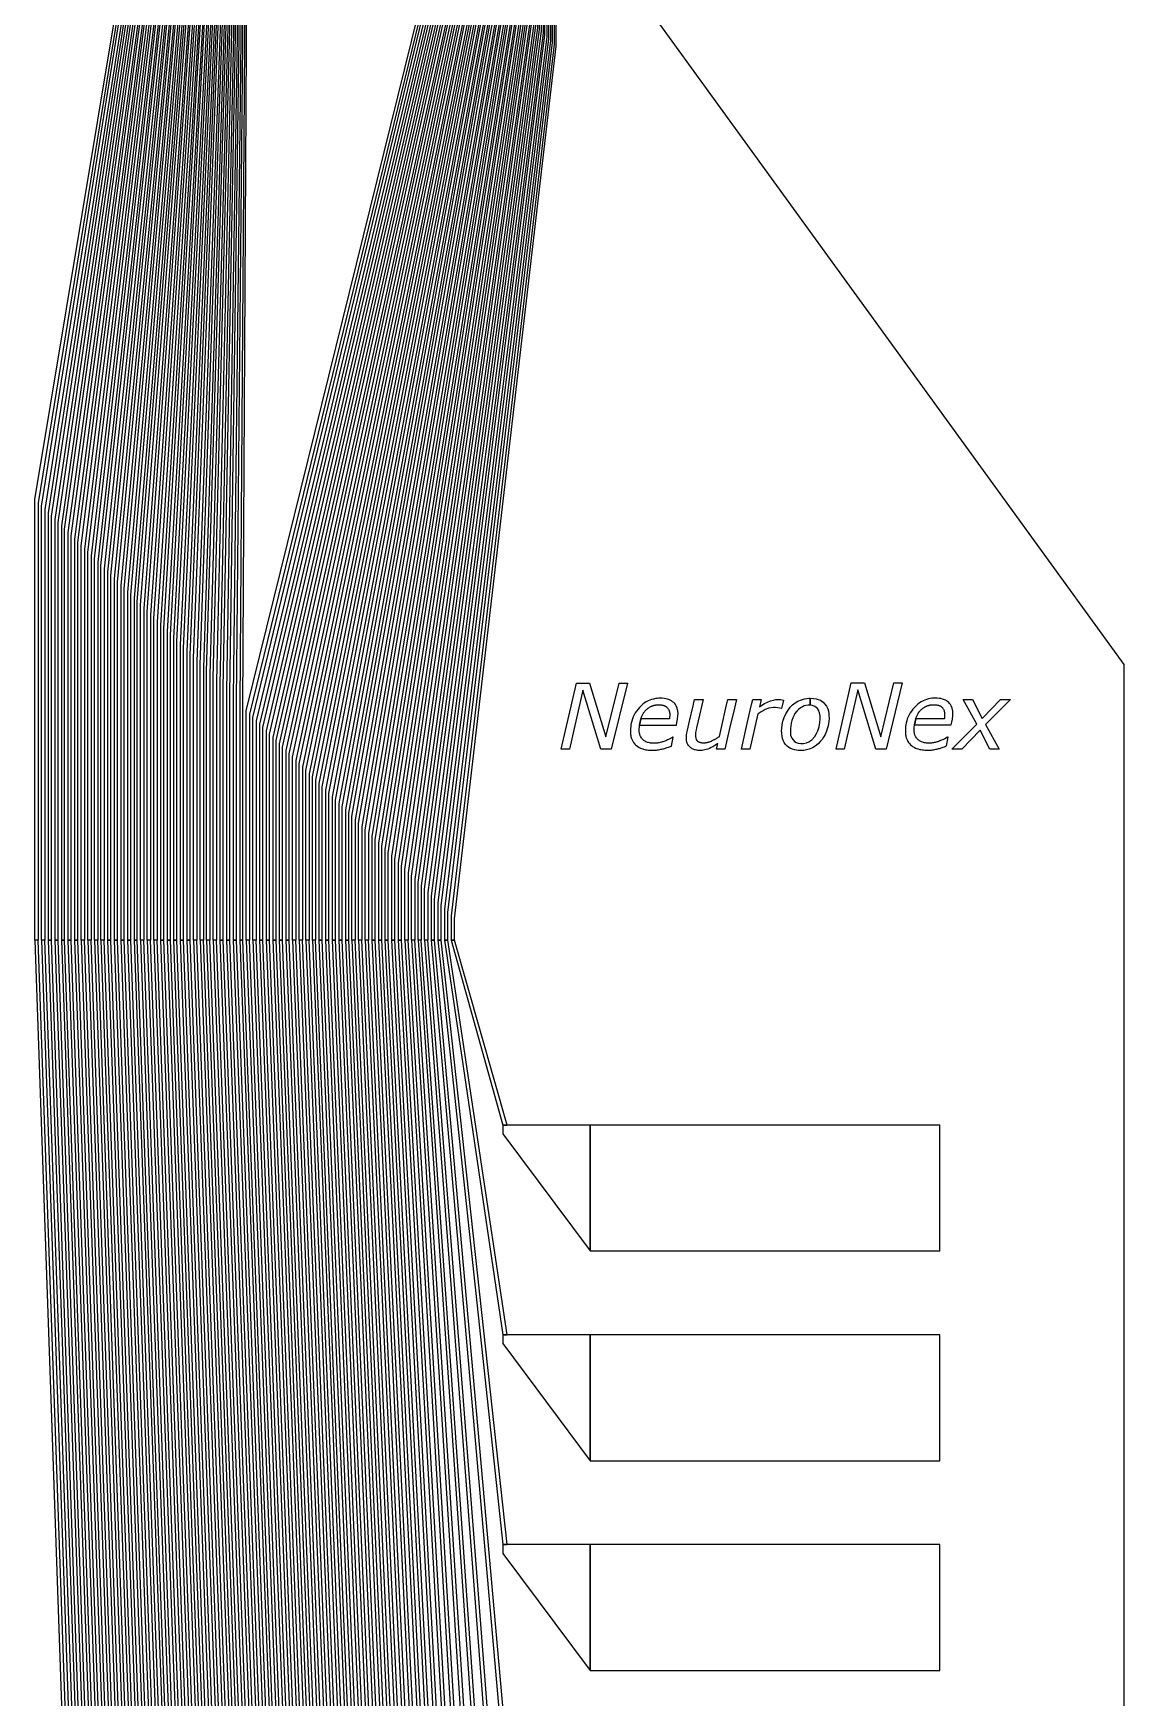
# Model space of a CAD drawing. Header units: inches. Extents: x 115980 to 170179, y 57000 to 74333.
# Drawn here: x 142208 to 142737, y 63305 to 64111 of the extents above; entities that cross this region are included whole.
import ezdxf

# ---------------------------------------------------------------- set-up
doc = ezdxf.new("R2010")
doc.units = ezdxf.units.IN
doc.header["$MEASUREMENT"] = 0
for name, color, linetype in [('metal', 221, 'Continuous'), ('nitride window', 40, 'Continuous'), ('profile', 140, 'Continuous')]:
    doc.layers.add(name, color=color, linetype=linetype)

msp = doc.modelspace()

# ---------------------------------------------------------------- linework, layer by layer
at = {"layer": 'metal'}
for points in [[(142210.69, 63671.68), (142209.09, 63671.68), (142209.09, 63885.08), (142254.89, 64161.42), (142255.79, 64161.42), (142255.79, 64160.52), (142210.69, 63883.48), (142210.69, 63671.68)], [(142213.89, 63671.68), (142212.29, 63671.68), (142212.29, 63787.31), (142212.29, 63881.88), (142256.69, 64159.62), (142256.69, 64161.42), (142257.59, 64161.42), (142257.59, 64158.72), (142213.89, 63880.28), (142213.89, 63671.68)], [(142259.39, 64161.42), (142258.49, 64161.42), (142258.49, 64157.82), (142215.49, 63878.68), (142215.49, 63671.68), (142217.09, 63671.68), (142217.09, 63877.08), (142259.39, 64156.92), (142259.39, 64161.42)], [(142261.19, 64161.42), (142260.29, 64161.42), (142260.29, 64156.02), (142218.69, 63875.48), (142218.69, 63671.68), (142220.29, 63671.68), (142220.29, 63873.88), (142261.19, 64155.12), (142261.19, 64161.42)], [(142262.99, 64161.42), (142262.09, 64161.42), (142262.09, 64154.22), (142221.89, 63872.28), (142221.89, 63671.68), (142223.49, 63671.68), (142223.49, 63870.68), (142262.99, 64153.32), (142262.99, 64161.42)], [(142264.79, 64161.42), (142263.89, 64161.42), (142263.89, 64152.42), (142225.09, 63869.08), (142225.09, 63671.68), (142226.69, 63671.68), (142226.69, 63867.48), (142264.79, 64151.52), (142264.79, 64161.42)], [(142266.59, 64161.42), (142265.69, 64161.42), (142265.69, 64150.62), (142228.29, 63865.88), (142228.29, 63671.68), (142229.89, 63671.68), (142229.89, 63864.28), (142266.59, 64149.72), (142266.59, 64161.42)], [(142233.09, 63671.68), (142231.49, 63671.68), (142231.49, 63862.68), (142267.49, 64148.82), (142267.49, 64161.42), (142268.39, 64161.42), (142268.39, 64147.92), (142233.09, 63861.08)], [(142236.29, 63671.68), (142234.69, 63671.68), (142234.69, 63859.48), (142269.29, 64147.02), (142269.29, 64161.42), (142270.19, 64161.42), (142270.19, 64146.12), (142236.29, 63857.88)], [(142239.49, 63671.68), (142237.89, 63671.68), (142237.89, 63856.28), (142271.09, 64145.22), (142271.09, 64161.42), (142271.99, 64161.42), (142271.99, 64144.32), (142239.49, 63854.68)], [(142242.69, 63671.68), (142241.09, 63671.68), (142241.09, 63787.49), (142241.09, 63853.08), (142272.89, 64143.42), (142272.89, 64161.42), (142273.79, 64161.42), (142273.79, 64142.52), (142242.69, 63851.48), (142242.69, 63671.68)], [(142275.59, 64161.42), (142274.69, 64161.42), (142274.69, 64141.62), (142244.29, 63849.88), (142244.29, 63671.68), (142245.89, 63671.68), (142245.89, 63848.28), (142275.59, 64140.72), (142275.59, 64161.42)], [(142277.39, 64161.42), (142276.49, 64161.42), (142276.49, 64139.82), (142247.49, 63846.68), (142247.49, 63671.68), (142249.09, 63671.68), (142249.09, 63845.08), (142277.39, 64138.92), (142277.39, 64161.42)], [(142279.19, 64161.42), (142278.29, 64161.42), (142278.29, 64138.02), (142250.69, 63843.48), (142250.69, 63671.68), (142252.29, 63671.68), (142252.29, 63841.88), (142279.19, 64137.12), (142279.19, 64161.42)], [(142280.99, 64161.42), (142280.09, 64161.42), (142280.09, 64136.22), (142253.89, 63840.28), (142253.89, 63671.68), (142255.49, 63671.68), (142255.49, 63838.68), (142280.99, 64135.32), (142280.99, 64161.42)], [(142282.79, 64161.42), (142281.89, 64161.42), (142281.89, 64134.42), (142257.09, 63837.08), (142257.09, 63671.68), (142258.69, 63671.68), (142258.69, 63835.48), (142282.79, 64133.52), (142282.79, 64161.42)], [(142261.89, 63671.68), (142260.29, 63671.68), (142260.29, 63833.88), (142283.69, 64132.62), (142283.69, 64161.42), (142284.59, 64161.42), (142284.59, 64131.72), (142261.89, 63832.28)], [(142265.09, 63671.68), (142263.49, 63671.68), (142263.49, 63830.68), (142285.49, 64130.82), (142285.49, 64161.42), (142286.39, 64161.42), (142286.39, 64129.92), (142265.09, 63829.08)], [(142268.29, 63671.68), (142266.69, 63671.68), (142266.69, 63785.31), (142266.69, 63827.48), (142287.29, 64129.02), (142287.29, 64161.42), (142288.19, 64161.42), (142288.19, 64128.12), (142268.29, 63825.88), (142268.29, 63671.68)], [(142289.99, 64161.42), (142289.09, 64161.42), (142289.09, 64127.22), (142269.89, 63824.28), (142269.89, 63671.68), (142271.49, 63671.68), (142271.49, 63822.68), (142289.99, 64126.32), (142289.99, 64161.42)], [(142291.79, 64161.42), (142290.89, 64161.42), (142290.89, 64125.42), (142273.09, 63821.08), (142273.09, 63671.68), (142274.69, 63671.68), (142274.69, 63819.48), (142291.79, 64124.52), (142291.79, 64161.42)], [(142293.59, 64161.42), (142292.69, 64161.42), (142292.69, 64123.62), (142276.29, 63817.88), (142276.29, 63671.68), (142277.89, 63671.68), (142277.89, 63816.28), (142293.59, 64122.72), (142293.59, 64161.42)], [(142295.39, 64161.42), (142294.49, 64161.42), (142294.49, 64121.82), (142279.49, 63814.68), (142279.49, 63671.68), (142281.09, 63671.68), (142281.09, 63813.08), (142295.39, 64120.92), (142295.39, 64161.42)], [(142297.19, 64161.42), (142296.29, 64161.42), (142296.29, 64120.02), (142282.69, 63811.48), (142282.69, 63671.68), (142284.29, 63671.68), (142284.29, 63809.88), (142297.19, 64119.12), (142297.19, 64161.42)], [(142287.49, 63671.68), (142285.89, 63671.68), (142285.89, 63808.28), (142298.09, 64118.22), (142298.09, 64161.42), (142298.99, 64161.42), (142298.99, 64117.32), (142287.49, 63806.68)], [(142290.69, 63671.68), (142289.09, 63671.68), (142289.09, 63805.08), (142299.89, 64116.42), (142299.89, 64161.42), (142300.79, 64161.42), (142300.79, 64115.52), (142290.69, 63803.48)], [(142293.89, 63671.68), (142292.29, 63671.68), (142292.29, 63801.88), (142301.69, 64114.62), (142301.69, 64161.42), (142302.59, 64161.42), (142302.59, 64113.72), (142293.89, 63800.28)], [(142297.09, 63671.68), (142295.49, 63671.68), (142295.49, 63784.56), (142295.49, 63798.68), (142303.49, 64112.82), (142303.49, 64161.42), (142304.39, 64161.42), (142304.39, 64111.92), (142297.09, 63797.08), (142297.09, 63671.68)], [(142306.19, 64161.42), (142305.29, 64161.42), (142305.29, 64111.02), (142298.69, 63795.48), (142298.69, 63671.68), (142300.29, 63671.68), (142300.29, 63793.88), (142306.19, 64110.12), (142306.19, 64161.42)], [(142307.99, 64161.42), (142307.09, 64161.42), (142307.09, 64109.22), (142301.89, 63792.28), (142301.89, 63671.68), (142303.49, 63671.68), (142303.49, 63790.68), (142307.99, 64108.32), (142307.99, 64161.42)], [(142309.79, 64161.42), (142308.89, 64161.42), (142308.89, 64107.42), (142305.09, 63789.08), (142305.09, 63671.68), (142306.69, 63671.68), (142306.69, 63787.48), (142309.79, 64106.52), (142309.79, 64161.42)], [(142311.59, 64161.42), (142310.69, 64161.42), (142310.69, 64105.62), (142308.29, 63785.88), (142308.29, 63671.68), (142309.89, 63671.68), (142309.89, 63784.28), (142311.59, 64104.72), (142311.59, 64161.42)], [(142313.09, 63671.68), (142311.49, 63671.68), (142311.49, 63782.68), (142404.89, 64161.42), (142405.79, 64161.42), (142405.79, 64160.52), (142313.09, 63781.08), (142313.09, 63671.68)], [(142316.29, 63671.68), (142314.69, 63671.68), (142314.69, 63684.91), (142314.69, 63779.48), (142406.69, 64159.62), (142406.69, 64161.42), (142407.59, 64161.42), (142407.59, 64158.72), (142316.29, 63777.88), (142316.29, 63671.68)], [(142409.39, 64161.42), (142408.49, 64161.42), (142408.49, 64157.82), (142317.89, 63776.28), (142317.89, 63671.68), (142319.49, 63671.68), (142319.49, 63774.68), (142409.39, 64156.92), (142409.39, 64161.42)], [(142411.19, 64161.42), (142410.29, 64161.42), (142410.29, 64156.02), (142321.09, 63773.08), (142321.09, 63671.68), (142322.69, 63671.68), (142322.69, 63771.48), (142411.19, 64155.12), (142411.19, 64161.42)], [(142412.99, 64161.42), (142412.09, 64161.42), (142412.09, 64154.22), (142324.29, 63769.88), (142324.29, 63671.68), (142325.89, 63671.68), (142325.89, 63768.28), (142412.99, 64153.32), (142412.99, 64161.42)], [(142414.79, 64161.42), (142413.89, 64161.42), (142413.89, 64152.42), (142327.49, 63766.68), (142327.49, 63671.68), (142329.09, 63671.68), (142329.09, 63765.08), (142414.79, 64151.52), (142414.79, 64161.42)], [(142416.59, 64161.42), (142415.69, 64161.42), (142415.69, 64150.62), (142330.69, 63763.48), (142330.69, 63671.68), (142332.29, 63671.68), (142332.29, 63761.88), (142416.59, 64149.72), (142416.59, 64161.42)], [(142335.49, 63671.68), (142333.89, 63671.68), (142333.89, 63760.28), (142417.49, 64148.82), (142417.49, 64161.42), (142418.39, 64161.42), (142418.39, 64147.92), (142335.49, 63758.68)], [(142338.69, 63671.68), (142337.09, 63671.68), (142337.09, 63757.08), (142419.29, 64147.02), (142419.29, 64161.42), (142420.19, 64161.42), (142420.19, 64146.12), (142338.69, 63755.48)], [(142341.89, 63671.68), (142340.29, 63671.68), (142340.29, 63753.88), (142421.09, 64145.22), (142421.09, 64161.42), (142421.99, 64161.42), (142421.99, 64144.32), (142341.89, 63752.28)], [(142345.09, 63671.68), (142343.49, 63671.68), (142343.49, 63685.09), (142343.49, 63750.68), (142422.89, 64143.42), (142422.89, 64161.42), (142423.79, 64161.42), (142423.79, 64142.52), (142345.09, 63749.08), (142345.09, 63671.68)], [(142425.59, 64161.42), (142424.69, 64161.42), (142424.69, 64141.62), (142346.69, 63747.48), (142346.69, 63671.68), (142348.29, 63671.68), (142348.29, 63745.88), (142425.59, 64140.72), (142425.59, 64161.42)], [(142427.39, 64161.42), (142426.49, 64161.42), (142426.49, 64139.82), (142349.89, 63744.28), (142349.89, 63671.68), (142351.49, 63671.68), (142351.49, 63742.68), (142427.39, 64138.92), (142427.39, 64161.42)], [(142429.19, 64161.42), (142428.29, 64161.42), (142428.29, 64138.02), (142353.09, 63741.08), (142353.09, 63671.68), (142354.69, 63671.68), (142354.69, 63739.48), (142429.19, 64137.12), (142429.19, 64161.42)], [(142430.99, 64161.42), (142430.09, 64161.42), (142430.09, 64136.22), (142356.29, 63737.88), (142356.29, 63671.68), (142357.89, 63671.68), (142357.89, 63736.28), (142430.99, 64135.32), (142430.99, 64161.42)], [(142432.79, 64161.42), (142431.89, 64161.42), (142431.89, 64134.42), (142359.49, 63734.68), (142359.49, 63671.68), (142361.09, 63671.68), (142361.09, 63733.08), (142432.79, 64133.52), (142432.79, 64161.42)], [(142364.29, 63671.68), (142362.69, 63671.68), (142362.69, 63731.48), (142433.69, 64132.62), (142433.69, 64161.42), (142434.59, 64161.42), (142434.59, 64131.72), (142364.29, 63729.88)], [(142367.49, 63671.68), (142365.89, 63671.68), (142365.89, 63728.28), (142435.49, 64130.82), (142435.49, 64161.42), (142436.39, 64161.42), (142436.39, 64129.92), (142367.49, 63726.68)], [(142370.69, 63671.68), (142369.09, 63671.68), (142369.09, 63682.91), (142369.09, 63725.08), (142437.29, 64129.02), (142437.29, 64161.42), (142438.19, 64161.42), (142438.19, 64128.12), (142370.69, 63723.48), (142370.69, 63671.68)], [(142439.99, 64161.42), (142439.09, 64161.42), (142439.09, 64127.22), (142372.29, 63721.88), (142372.29, 63671.68), (142373.89, 63671.68), (142373.89, 63720.28), (142439.99, 64126.32), (142439.99, 64161.42)], [(142441.79, 64161.42), (142440.89, 64161.42), (142440.89, 64125.42), (142375.49, 63718.68), (142375.49, 63671.68), (142377.09, 63671.68), (142377.09, 63717.08), (142441.79, 64124.52), (142441.79, 64161.42)], [(142443.59, 64161.42), (142442.69, 64161.42), (142442.69, 64123.62), (142378.69, 63715.48), (142378.69, 63671.68), (142380.29, 63671.68), (142380.29, 63713.88), (142443.59, 64122.72), (142443.59, 64161.42)], [(142445.39, 64161.42), (142444.49, 64161.42), (142444.49, 64121.82), (142381.89, 63712.28), (142381.89, 63671.68), (142383.49, 63671.68), (142383.49, 63710.68), (142445.39, 64120.92), (142445.39, 64161.42)], [(142447.19, 64161.42), (142446.29, 64161.42), (142446.29, 64120.02), (142385.09, 63709.08), (142385.09, 63671.68), (142386.69, 63671.68), (142386.69, 63707.48), (142447.19, 64119.12), (142447.19, 64161.42)], [(142389.89, 63671.68), (142388.29, 63671.68), (142388.29, 63705.88), (142448.09, 64118.22), (142448.09, 64161.42), (142448.99, 64161.42), (142448.99, 64117.32), (142389.89, 63704.28)], [(142393.09, 63671.68), (142391.49, 63671.68), (142391.49, 63702.68), (142449.89, 64116.42), (142449.89, 64161.42), (142450.79, 64161.42), (142450.79, 64115.52), (142393.09, 63701.08)], [(142396.29, 63671.68), (142394.69, 63671.68), (142394.69, 63699.48), (142451.69, 64114.62), (142451.69, 64161.42), (142452.59, 64161.42), (142452.59, 64113.72), (142396.29, 63697.88)], [(142399.49, 63671.68), (142397.89, 63671.68), (142397.89, 63682.16), (142397.89, 63696.28), (142453.49, 64112.82), (142453.49, 64161.42), (142454.39, 64161.42), (142454.39, 64111.92), (142399.49, 63694.68), (142399.49, 63671.68)], [(142456.19, 64161.42), (142455.29, 64161.42), (142455.29, 64111.02), (142401.09, 63693.08), (142401.09, 63671.68), (142402.69, 63671.68), (142402.69, 63691.48), (142456.19, 64110.12), (142456.19, 64161.42)], [(142457.99, 64161.42), (142457.09, 64161.42), (142457.09, 64109.22), (142404.29, 63689.88), (142404.29, 63671.68), (142405.89, 63671.68), (142405.89, 63688.28), (142457.99, 64108.32), (142457.99, 64161.42)], [(142459.79, 64161.42), (142458.89, 64161.42), (142458.89, 64107.42), (142407.49, 63686.68), (142407.49, 63671.68), (142409.09, 63671.68), (142409.09, 63685.08), (142459.79, 64106.52), (142459.79, 64161.42)], [(142461.59, 64161.42), (142460.69, 64161.42), (142460.69, 64105.62), (142410.69, 63683.48), (142410.69, 63671.68), (142412.29, 63671.68), (142412.29, 63681.88), (142461.59, 64104.72), (142461.59, 64161.42)], [(142464.02, 63764.19), (142471.41, 63796.18), (142477.81, 63796.18), (142485.69, 63770.05), (142492.07, 63796.17), (142496.11, 63796.17), (142488.33, 63764.19), (142483.29, 63764.19), (142474.6, 63792.8), (142468.03, 63764.17)], [(142502.07, 63775.82), (142519.87, 63775.83), (142520.15, 63777.12), (142520.41, 63778.64), (142520.62, 63780.37), (142520.65, 63781.4), (142520.56, 63782.58), (142520.28, 63783.94), (142519.74, 63785.15), (142519.41, 63785.71), (142519.05, 63786.2), (142518.59, 63786.69), (142518.05, 63787.15), (142517.49, 63787.56), (142517.14, 63787.79), (142516.55, 63788.05), (142515.62, 63788.41), (142514.85, 63788.59), (142513.99, 63788.74), (142513.03, 63788.82), (142512.08, 63788.86), (142511.16, 63788.82), (142510.48, 63788.75), (142509.67, 63788.64), (142508.76, 63788.45), (142507.87, 63788.2), (142507.03, 63787.89), (142506.21, 63787.54), (142505.21, 63787.01), (142504.47, 63786.52), (142503.63, 63785.9), (142502.8, 63785.17), (142502, 63784.35), (142501.27, 63783.52), (142500.5, 63782.54), (142499.95, 63781.67), (142499.44, 63780.79), (142498.97, 63779.74), (142498.56, 63778.78), (142498.24, 63777.78), (142498, 63776.81), (142497.83, 63775.86), (142497.72, 63775.13), (142497.64, 63774.36), (142497.6, 63773.56), (142497.59, 63773.1), (142497.59, 63772.51), (142497.62, 63771.88), (142497.68, 63771.22), (142497.76, 63770.73), (142497.86, 63770.19), (142498, 63769.66), (142498.25, 63768.97), (142498.56, 63768.31), (142498.85, 63767.78), (142499.11, 63767.39), (142499.24, 63767.19), (142499.72, 63766.63), (142500.09, 63766.28), (142500.5, 63765.91), (142501.13, 63765.44), (142501.87, 63765.01), (142502.55, 63764.68), (142502.93, 63764.52), (142503.68, 63764.27), (142503.88, 63764.2), (142504.55, 63764.03), (142505.02, 63763.9), (142505.74, 63763.8), (142506.4, 63763.72), (142507.1, 63763.65), (142507.6, 63763.65), (142508.05, 63763.64), (142508.52, 63763.62), (142509.01, 63763.63), (142509.64, 63763.66), (142510.2, 63763.7), (142510.79, 63763.78), (142511.27, 63763.85), (142511.8, 63763.96), (142512.37, 63764.07), (142512.84, 63764.19), (142513.26, 63764.28), (142513.68, 63764.38), (142514.12, 63764.51), (142514.57, 63764.65), (142514.98, 63764.77), (142515.36, 63764.89), (142515.97, 63765.14), (142516.54, 63765.33), (142517.47, 63765.67), (142518.34, 63770.01), (142518.1, 63770.01), (142517.63, 63769.71), (142517.03, 63769.35), (142516.42, 63769.02), (142516.02, 63768.83), (142515.55, 63768.61), (142515.1, 63768.41), (142514.67, 63768.23), (142514.26, 63768.07), (142513.79, 63767.9), (142513.33, 63767.75), (142512.99, 63767.63), (142512.58, 63767.51), (142512.06, 63767.38), (142511.54, 63767.27), (142511.17, 63767.19), (142510.7, 63767.12), (142510.19, 63767.07), (142509.76, 63767.03), (142509.19, 63767), (142508.66, 63767.01), (142508.23, 63767.03), (142507.8, 63767.06), (142507.28, 63767.12), (142506.76, 63767.22), (142506.41, 63767.3), (142505.94, 63767.44), (142505.47, 63767.61), (142505.09, 63767.78), (142504.76, 63767.95), (142504.43, 63768.16), (142504.06, 63768.41), (142503.79, 63768.65), (142503.48, 63768.94), (142503.34, 63769.09), (142503.11, 63769.37), (142502.89, 63769.67), (142502.62, 63770.1), (142502.54, 63770.23), (142502.38, 63770.55), (142502.29, 63770.82), (142502.19, 63771.1), (142502.09, 63771.36), (142501.97, 63771.94), (142501.87, 63772.74), (142501.85, 63773.48), (142501.84, 63774.2), (142501.92, 63774.98), (142502.02, 63775.6), (142502.05, 63775.78), (142502.06, 63775.82), (142502.65, 63778.8), (142502.74, 63779.08), (142502.83, 63779.4), (142502.95, 63779.71), (142503.12, 63780.14), (142503.27, 63780.46), (142503.43, 63780.8), (142503.58, 63781.09), (142503.76, 63781.38), (142503.87, 63781.57), (142504.01, 63781.77), (142504.26, 63782.14), (142504.39, 63782.29), (142504.65, 63782.59), (142504.79, 63782.77), (142505.17, 63783.14), (142505.35, 63783.32), (142505.63, 63783.56), (142505.88, 63783.78), (142506.14, 63783.97), (142506.44, 63784.19), (142506.64, 63784.32), (142506.9, 63784.47), (142507.09, 63784.59), (142507.22, 63784.67), (142507.49, 63784.8), (142507.73, 63784.91), (142507.95, 63785.01), (142508.2, 63785.1), (142508.43, 63785.2), (142508.64, 63785.26), (142508.93, 63785.35), (142509.13, 63785.4), (142509.47, 63785.48), (142509.67, 63785.51), (142509.87, 63785.56), (142510.14, 63785.59), (142510.44, 63785.63), (142510.6, 63785.64), (142510.95, 63785.65), (142511.3, 63785.67), (142511.48, 63785.67), (142511.66, 63785.67), (142511.93, 63785.66), (142512.13, 63785.64), (142512.34, 63785.62), (142512.52, 63785.6), (142512.67, 63785.58), (142512.9, 63785.54), (142513.2, 63785.49), (142513.43, 63785.43), (142513.7, 63785.36), (142513.79, 63785.33), (142513.92, 63785.28), (142514.07, 63785.22), (142514.21, 63785.17), (142514.33, 63785.11), (142514.47, 63785.04), (142514.59, 63784.98), (142514.66, 63784.94), (142514.77, 63784.87), (142514.87, 63784.8), (142514.98, 63784.72), (142515.06, 63784.67), (142515.15, 63784.59), (142515.25, 63784.5), (142515.38, 63784.39), (142515.47, 63784.28), (142515.57, 63784.17), (142515.76, 63783.93), (142515.92, 63783.69), (142516.06, 63783.45), (142516.17, 63783.22), (142516.27, 63782.98), (142516.33, 63782.85), (142516.41, 63782.58), (142516.47, 63782.37), (142516.52, 63782.11), (142516.57, 63781.88), (142516.62, 63781.43), (142516.63, 63781.14), (142516.64, 63780.81), (142516.63, 63780.39), (142516.62, 63780.1), (142516.6, 63779.82), (142516.56, 63779.53), (142516.53, 63779.26), (142516.49, 63778.98), (142516.45, 63778.8), (142502.75, 63778.8), (142502.67, 63778.8)], [(142528.71, 63788.19), (142532.78, 63788.19), (142530.39, 63777.9), (142529.6, 63774.52), (142529.39, 63773.57), (142529.27, 63772.85), (142529.17, 63772.21), (142529.06, 63771.16), (142529.07, 63770.27), (142529.22, 63769.44), (142529.46, 63768.85), (142529.8, 63768.35), (142530.08, 63768.05), (142530.25, 63767.92), (142530.46, 63767.79), (142530.64, 63767.68), (142530.88, 63767.57), (142531.18, 63767.47), (142531.47, 63767.39), (142531.68, 63767.34), (142531.91, 63767.31), (142532.23, 63767.27), (142532.47, 63767.25), (142532.74, 63767.23), (142533.02, 63767.23), (142533.32, 63767.23), (142533.56, 63767.24), (142533.89, 63767.27), (142534.15, 63767.3), (142534.46, 63767.35), (142534.83, 63767.43), (142535.11, 63767.51), (142535.36, 63767.57), (142535.66, 63767.67), (142535.94, 63767.77), (142536.33, 63767.92), (142536.71, 63768.08), (142537.16, 63768.28), (142537.58, 63768.48), (142537.91, 63768.64), (142538.21, 63768.79), (142538.42, 63768.91), (142538.65, 63769.04), (142538.93, 63769.18), (142539.23, 63769.36), (142539.44, 63769.48), (142539.66, 63769.61), (142539.87, 63769.74), (142540.17, 63769.93), (142540.37, 63770.07), (142540.52, 63770.15), (142540.64, 63770.25), (142540.69, 63770.28), (142542.03, 63776.11), (142543.9, 63784.12), (142544.84, 63788.18), (142548.91, 63788.19), (142547.47, 63781.96), (142546.28, 63776.88), (142545.66, 63774.19), (142543.34, 63764.18), (142539.25, 63764.19), (142539.88, 63766.83), (142539.3, 63766.45), (142538.43, 63765.89), (142537.5, 63765.36), (142536.68, 63764.92), (142535.91, 63764.54), (142535.12, 63764.22), (142534.27, 63763.91), (142533.64, 63763.76), (142533.06, 63763.64), (142532.4, 63763.56), (142531.61, 63763.51), (142530.96, 63763.51), (142530.25, 63763.58), (142529.69, 63763.64), (142529, 63763.76), (142528.58, 63763.9), (142528.03, 63764.1), (142527.51, 63764.35), (142527.17, 63764.56), (142526.83, 63764.77), (142526.48, 63765.05), (142526.15, 63765.38), (142525.74, 63765.9), (142525.43, 63766.38), (142525.15, 63766.98), (142524.95, 63767.6), (142524.81, 63768.3), (142524.74, 63768.91), (142524.72, 63769.55), (142524.73, 63770.15), (142524.81, 63771), (142524.99, 63772.04), (142525.08, 63772.63), (142525.26, 63773.34), (142525.61, 63774.87), (142526.25, 63777.64), (142527.99, 63785.17), (142528.7, 63788.18), (142528.7, 63788.19)], [(142556.85, 63788.2), (142560.96, 63788.17), (142560.15, 63784.62), (142561.27, 63785.4), (142562.54, 63786.2), (142563.96, 63786.94), (142565.41, 63787.54), (142566.84, 63787.96), (142568.02, 63788.13), (142569.16, 63788.18), (142570.29, 63788.14), (142571.19, 63788.01), (142571.8, 63787.91), (142570.86, 63783.86), (142570.58, 63783.89), (142570.01, 63784.05), (142568.98, 63784.22), (142567.91, 63784.31), (142566.91, 63784.34), (142565.78, 63784.19), (142564.59, 63783.94), (142562.95, 63783.32), (142561.93, 63782.78), (142560.88, 63782.21), (142559.96, 63781.6), (142559.35, 63781.2), (142555.45, 63764.18), (142551.33, 63764.19), (142554.52, 63778.07), (142556.29, 63785.78)], [(142584.73, 63788.84), (142586.24, 63788.77), (142587.57, 63788.55), (142588.56, 63788.27), (142589.61, 63787.82), (142590.9, 63786.95), (142591.7, 63786.14), (142592.59, 63784.97), (142593.21, 63783.62), (142593.5, 63782.6), (142593.72, 63781.48), (142593.79, 63780.43), (142593.81, 63779.17), (142593.73, 63777.61), (142593.59, 63776.62), (142593.38, 63775.48), (142593.14, 63774.47), (142592.99, 63773.94), (142592.62, 63772.89), (142592.29, 63772.08), (142591.96, 63771.32), (142591.44, 63770.38), (142591.18, 63769.94), (142590.44, 63768.84), (142589.57, 63767.79), (142588.49, 63766.68), (142587.11, 63765.6), (142585.73, 63764.82), (142584.27, 63764.19), (142582.98, 63763.84), (142581.64, 63763.57), (142579.98, 63763.5), (142578.9, 63763.56), (142577.24, 63763.76), (142576.16, 63764.09), (142575.22, 63764.49), (142574.36, 63765.03), (142573.59, 63765.65), (142572.76, 63766.45), (142572.12, 63767.41), (142571.66, 63768.39), (142571.32, 63769.28), (142571.04, 63770.49), (142570.91, 63771.75), (142570.85, 63773.17), (142570.91, 63774.15), (142571.06, 63775.91), (142571.49, 63777.74), (142572.04, 63779.46), (142572.83, 63781.32), (142573.96, 63783.1), (142575.01, 63784.52), (142576.1, 63785.6), (142577.34, 63786.56), (142578.78, 63787.42), (142580.4, 63788.09), (142581.88, 63788.54), (142583.07, 63788.74), (142583.96, 63788.82), (142584.65, 63788.85), (142584.61, 63785.44), (142583.65, 63785.44), (142582.61, 63785.32), (142581.82, 63785.12), (142580.9, 63784.73), (142579.93, 63784.13), (142579, 63783.41), (142578.17, 63782.49), (142577.32, 63781.35), (142576.86, 63780.54), (142576.3, 63779.37), (142575.75, 63778.01), (142575.46, 63776.74), (142575.26, 63775.49), (142575.1, 63774.15), (142575.09, 63772.28), (142575.23, 63770.87), (142575.78, 63769.41), (142576.37, 63768.6), (142577.08, 63767.91), (142577.94, 63767.4), (142578.88, 63767.05), (142580.09, 63766.88), (142581.39, 63766.9), (142582.84, 63767.2), (142584.08, 63767.74), (142585.46, 63768.65), (142586.96, 63770.33), (142587.78, 63771.66), (142588.42, 63773.09), (142589.06, 63774.91), (142589.43, 63777.08), (142589.48, 63778.74), (142589.51, 63780.36), (142589.26, 63781.77), (142588.72, 63783.03), (142588.2, 63783.84), (142587.64, 63784.39), (142586.93, 63784.86), (142585.88, 63785.27), (142584.99, 63785.42), (142584.67, 63785.44)], [(142597.21, 63764.22), (142604.61, 63796.22), (142611.01, 63796.22), (142618.88, 63770.09), (142625.27, 63796.21), (142629.31, 63796.21), (142621.53, 63764.22), (142616.49, 63764.22), (142607.79, 63792.84), (142601.22, 63764.21)], [(142635.26, 63775.86), (142653.07, 63775.86), (142653.34, 63777.16), (142653.61, 63778.67), (142653.82, 63780.4), (142653.85, 63781.44), (142653.75, 63782.61), (142653.48, 63783.97), (142652.93, 63785.19), (142652.6, 63785.74), (142652.25, 63786.23), (142651.79, 63786.72), (142651.24, 63787.19), (142650.69, 63787.6), (142650.33, 63787.82), (142649.75, 63788.08), (142648.81, 63788.44), (142648.05, 63788.63), (142647.19, 63788.77), (142646.22, 63788.85), (142645.27, 63788.89), (142644.36, 63788.85), (142643.67, 63788.78), (142642.87, 63788.68), (142641.96, 63788.48), (142641.07, 63788.23), (142640.23, 63787.93), (142639.41, 63787.57), (142638.4, 63787.04), (142637.66, 63786.55), (142636.83, 63785.93), (142636, 63785.21), (142635.19, 63784.39), (142634.46, 63783.56), (142633.7, 63782.58), (142633.14, 63781.71), (142632.64, 63780.82), (142632.16, 63779.78), (142631.75, 63778.81), (142631.44, 63777.82), (142631.2, 63776.85), (142631.02, 63775.89), (142630.92, 63775.17), (142630.84, 63774.4), (142630.79, 63773.59), (142630.79, 63773.13), (142630.79, 63772.54), (142630.81, 63771.91), (142630.88, 63771.25), (142630.96, 63770.76), (142631.06, 63770.22), (142631.2, 63769.69), (142631.44, 63769), (142631.76, 63768.34), (142632.05, 63767.81), (142632.31, 63767.43), (142632.44, 63767.22), (142632.92, 63766.66), (142633.28, 63766.31), (142633.7, 63765.94), (142634.33, 63765.47), (142635.06, 63765.05), (142635.74, 63764.71), (142636.13, 63764.55), (142636.87, 63764.3), (142637.07, 63764.24), (142637.74, 63764.06), (142638.22, 63763.93), (142638.94, 63763.83), (142639.59, 63763.76), (142640.3, 63763.68), (142640.79, 63763.69), (142641.25, 63763.68), (142641.71, 63763.66), (142642.2, 63763.67), (142642.83, 63763.7), (142643.39, 63763.73), (142643.98, 63763.81), (142644.47, 63763.89), (142645, 63764), (142645.57, 63764.11), (142646.03, 63764.22), (142646.46, 63764.31), (142646.88, 63764.41), (142647.32, 63764.55), (142647.77, 63764.68), (142648.18, 63764.81), (142648.56, 63764.93), (142649.16, 63765.17), (142649.74, 63765.36), (142650.66, 63765.7), (142651.54, 63770.04), (142651.29, 63770.04), (142650.82, 63769.74), (142650.22, 63769.39), (142649.61, 63769.05), (142649.22, 63768.86), (142648.75, 63768.64), (142648.3, 63768.45), (142647.87, 63768.27), (142647.46, 63768.11), (142646.99, 63767.94), (142646.53, 63767.78), (142646.18, 63767.67), (142645.77, 63767.55), (142645.26, 63767.41), (142644.74, 63767.3), (142644.36, 63767.23), (142643.89, 63767.16), (142643.39, 63767.1), (142642.96, 63767.06), (142642.39, 63767.04), (142641.85, 63767.05), (142641.43, 63767.06), (142641, 63767.1), (142640.48, 63767.15), (142639.96, 63767.25), (142639.6, 63767.34), (142639.14, 63767.47), (142638.67, 63767.64), (142638.29, 63767.82), (142637.96, 63767.98), (142637.62, 63768.19), (142637.26, 63768.44), (142636.99, 63768.68), (142636.68, 63768.98), (142636.53, 63769.12), (142636.31, 63769.41), (142636.08, 63769.71), (142635.82, 63770.13), (142635.74, 63770.27), (142635.58, 63770.59), (142635.48, 63770.85), (142635.39, 63771.13), (142635.29, 63771.4), (142635.16, 63771.97), (142635.06, 63772.77), (142635.05, 63773.51), (142635.04, 63774.24), (142635.12, 63775.02), (142635.22, 63775.64), (142635.25, 63775.81), (142635.26, 63775.86), (142635.85, 63778.83), (142635.94, 63779.12), (142636.03, 63779.43), (142636.15, 63779.74), (142636.32, 63780.18), (142636.47, 63780.5), (142636.63, 63780.84), (142636.78, 63781.12), (142636.95, 63781.41), (142637.06, 63781.61), (142637.21, 63781.81), (142637.46, 63782.18), (142637.58, 63782.32), (142637.85, 63782.63), (142637.98, 63782.81), (142638.37, 63783.18), (142638.54, 63783.36), (142638.82, 63783.6), (142639.07, 63783.81), (142639.33, 63784), (142639.64, 63784.22), (142639.84, 63784.35), (142640.09, 63784.51), (142640.28, 63784.63), (142640.42, 63784.7), (142640.68, 63784.83), (142640.93, 63784.95), (142641.14, 63785.04), (142641.4, 63785.14), (142641.62, 63785.23), (142641.83, 63785.29), (142642.13, 63785.38), (142642.33, 63785.44), (142642.67, 63785.51), (142642.87, 63785.55), (142643.06, 63785.59), (142643.33, 63785.62), (142643.64, 63785.66), (142643.8, 63785.67), (142644.14, 63785.69), (142644.49, 63785.7), (142644.67, 63785.7), (142644.85, 63785.7), (142645.12, 63785.69), (142645.32, 63785.67), (142645.54, 63785.65), (142645.71, 63785.64), (142645.87, 63785.62), (142646.1, 63785.57), (142646.39, 63785.52), (142646.63, 63785.46), (142646.9, 63785.39), (142646.99, 63785.36), (142647.11, 63785.31), (142647.27, 63785.26), (142647.4, 63785.21), (142647.53, 63785.14), (142647.66, 63785.07), (142647.79, 63785.02), (142647.86, 63784.98), (142647.96, 63784.9), (142648.07, 63784.83), (142648.18, 63784.76), (142648.26, 63784.7), (142648.34, 63784.63), (142648.44, 63784.54), (142648.57, 63784.42), (142648.67, 63784.31), (142648.77, 63784.2), (142648.96, 63783.96), (142649.12, 63783.73), (142649.25, 63783.49), (142649.37, 63783.26), (142649.46, 63783.01), (142649.53, 63782.88), (142649.6, 63782.61), (142649.66, 63782.4), (142649.72, 63782.14), (142649.76, 63781.91), (142649.82, 63781.46), (142649.82, 63781.18), (142649.84, 63780.84), (142649.83, 63780.42), (142649.81, 63780.13), (142649.8, 63779.85), (142649.76, 63779.57), (142649.72, 63779.29), (142649.68, 63779.01), (142649.64, 63778.83), (142635.95, 63778.83), (142635.86, 63778.83)], [(142658.82, 63788.19), (142663.25, 63788.18), (142668.08, 63779.04), (142676.83, 63788.17), (142681.72, 63788.17), (142669.69, 63776.08), (142676.28, 63764.18), (142671.77, 63764.18), (142666.97, 63773.35), (142658.18, 63764.18), (142653.24, 63764.16), (142665.36, 63776.29)], [(142210.69, 63671.68), (142209.09, 63671.68), (142435.83, 57180.96), (142437.95, 57180.96)], [(142213.89, 63671.68), (142212.29, 63671.68), (142435.83, 57282.57), (142437.95, 57282.57)], [(142217.09, 63671.68), (142215.49, 63671.68), (142435.83, 57384.17), (142437.95, 57384.17)], [(142435.83, 57485.77), (142437.95, 57485.77), (142220.29, 63671.68), (142218.69, 63671.68)], [(142223.49, 63671.68), (142221.89, 63671.68), (142435.83, 57587.38), (142437.95, 57587.38)], [(142435.83, 57688.98), (142437.95, 57688.98), (142226.69, 63671.68), (142225.09, 63671.68)], [(142435.83, 57790.59), (142437.95, 57790.59), (142229.89, 63671.68), (142228.29, 63671.68)], [(142233.09, 63671.68), (142231.49, 63671.68), (142435.83, 57892.19), (142437.95, 57892.19)], [(142236.29, 63671.68), (142234.69, 63671.68), (142435.83, 57993.79), (142437.95, 57993.79)], [(142239.49, 63671.68), (142237.89, 63671.68), (142435.83, 58095.4), (142437.95, 58095.4)], [(142242.69, 63671.68), (142241.09, 63671.68), (142435.83, 58197), (142437.95, 58197)], [(142435.83, 58298.61), (142437.95, 58298.61), (142245.89, 63671.68), (142244.29, 63671.68)], [(142249.09, 63671.68), (142247.49, 63671.68), (142435.83, 58400.21), (142437.95, 58400.21)], [(142435.83, 58501.81), (142437.95, 58501.81), (142252.29, 63671.68), (142250.69, 63671.68)], [(142435.83, 58603.42), (142437.95, 58603.42), (142255.49, 63671.68), (142253.89, 63671.68)], [(142258.69, 63671.68), (142257.09, 63671.68), (142435.83, 58705.02), (142437.95, 58705.02)], [(142261.89, 63671.68), (142260.29, 63671.68), (142435.83, 58806.63), (142437.95, 58806.63)], [(142265.09, 63671.68), (142263.49, 63671.68), (142435.83, 58908.23), (142437.95, 58908.23)], [(142268.29, 63671.68), (142266.69, 63671.68), (142435.83, 59009.83), (142437.95, 59009.83)], [(142435.83, 59111.44), (142437.95, 59111.44), (142271.49, 63671.68), (142269.89, 63671.68)], [(142274.69, 63671.68), (142273.09, 63671.68), (142435.83, 59213.04), (142437.95, 59213.04)], [(142435.83, 59314.65), (142437.95, 59314.65), (142277.89, 63671.68), (142276.29, 63671.68)], [(142435.83, 59416.25), (142437.95, 59416.25), (142281.09, 63671.68), (142279.49, 63671.68)], [(142284.29, 63671.68), (142282.69, 63671.68), (142435.83, 59517.85), (142437.95, 59517.85)], [(142287.49, 63671.68), (142285.89, 63671.68), (142435.83, 59619.46), (142437.95, 59619.46)], [(142290.69, 63671.68), (142289.09, 63671.68), (142435.83, 59721.06), (142437.95, 59721.06)], [(142293.89, 63671.68), (142292.29, 63671.68), (142435.83, 59822.67), (142437.95, 59822.67)], [(142435.83, 59924.27), (142437.95, 59924.27), (142297.09, 63671.68), (142295.49, 63671.68)], [(142300.29, 63671.68), (142298.69, 63671.68), (142435.83, 60025.87), (142437.95, 60025.87)], [(142435.83, 60127.48), (142437.95, 60127.48), (142303.49, 63671.68), (142301.89, 63671.68)], [(142435.83, 60229.08), (142437.95, 60229.08), (142306.69, 63671.68), (142305.09, 63671.68)], [(142309.89, 63671.68), (142308.29, 63671.68), (142435.83, 60330.69), (142437.95, 60330.69)], [(142313.09, 63671.68), (142311.49, 63671.68), (142435.83, 60432.29), (142437.95, 60432.29)], [(142316.29, 63671.68), (142314.69, 63671.68), (142435.83, 60533.89), (142437.95, 60533.89)], [(142319.49, 63671.68), (142317.89, 63671.68), (142435.83, 60635.5), (142437.95, 60635.5)], [(142435.83, 60737.1), (142437.95, 60737.1), (142322.69, 63671.68), (142321.09, 63671.68)], [(142325.89, 63671.68), (142324.29, 63671.68), (142435.83, 60838.71), (142437.95, 60838.71)], [(142435.83, 60940.31), (142437.95, 60940.31), (142329.09, 63671.68), (142327.49, 63671.68)], [(142435.83, 61041.91), (142437.95, 61041.91), (142332.29, 63671.68), (142330.69, 63671.68)], [(142335.49, 63671.68), (142333.89, 63671.68), (142435.83, 61143.52), (142437.95, 61143.52)], [(142338.69, 63671.68), (142337.09, 63671.68), (142435.83, 61245.12), (142437.95, 61245.12)], [(142341.89, 63671.68), (142340.29, 63671.68), (142435.83, 61346.73), (142437.95, 61346.73)], [(142345.09, 63671.68), (142343.49, 63671.68), (142435.83, 61448.33), (142437.95, 61448.33)], [(142435.83, 61549.93), (142437.95, 61549.93), (142348.29, 63671.68), (142346.69, 63671.68)], [(142351.49, 63671.68), (142349.89, 63671.68), (142435.83, 61651.54), (142437.95, 61651.54)], [(142435.83, 61753.14), (142437.95, 61753.14), (142354.69, 63671.68), (142353.09, 63671.68)], [(142435.83, 61854.75), (142437.95, 61854.75), (142357.89, 63671.68), (142356.29, 63671.68)], [(142361.09, 63671.68), (142359.49, 63671.68), (142435.83, 61956.35), (142437.95, 61956.35)], [(142364.29, 63671.68), (142362.69, 63671.68), (142435.83, 62057.95), (142437.95, 62057.95)], [(142367.49, 63671.68), (142365.89, 63671.68), (142435.83, 62159.56), (142437.95, 62159.56)], [(142370.69, 63671.68), (142369.09, 63671.68), (142435.83, 62261.16), (142437.95, 62261.16)], [(142435.83, 62362.77), (142437.95, 62362.77), (142373.89, 63671.68), (142372.29, 63671.68)], [(142377.09, 63671.68), (142375.49, 63671.68), (142435.83, 62464.37), (142437.95, 62464.37)], [(142435.83, 62565.97), (142437.95, 62565.97), (142380.29, 63671.68), (142378.69, 63671.68)], [(142435.83, 62667.58), (142437.95, 62667.58), (142383.49, 63671.68), (142381.89, 63671.68)], [(142386.69, 63671.68), (142385.09, 63671.68), (142435.83, 62769.18), (142437.95, 62769.18)], [(142389.89, 63671.68), (142388.29, 63671.68), (142435.83, 62870.79), (142437.95, 62870.79)], [(142393.09, 63671.68), (142391.49, 63671.68), (142435.83, 62972.39), (142437.95, 62972.39)], [(142396.29, 63671.68), (142394.69, 63671.68), (142435.83, 63073.99), (142437.95, 63073.99)], [(142435.83, 63175.6), (142437.95, 63175.6), (142399.49, 63671.68), (142397.89, 63671.68)], [(142402.69, 63671.68), (142401.09, 63671.68), (142435.83, 63277.2), (142437.95, 63277.2)], [(142435.83, 63378.81), (142437.95, 63378.81), (142405.89, 63671.68), (142404.29, 63671.68)], [(142435.83, 63480.41), (142437.95, 63480.41), (142409.09, 63671.68), (142407.49, 63671.68)], [(142412.29, 63671.68), (142410.69, 63671.68), (142435.83, 63582.01), (142437.95, 63582.01)], [(142478.17, 63521.05), (142478.17, 63582.01), (142435.83, 63582.01), (142435.83, 63577.78), (142478.17, 63521.05)], [(142647.51, 63582.01), (142478.17, 63582.01), (142478.17, 63521.05), (142647.51, 63521.05)], [(142478.17, 63419.45), (142478.17, 63480.41), (142435.83, 63480.41), (142435.83, 63476.18), (142478.17, 63419.45)], [(142647.51, 63480.41), (142478.17, 63480.41), (142478.17, 63419.45), (142647.51, 63419.45)], [(142478.17, 63317.84), (142478.17, 63378.81), (142435.83, 63378.81), (142435.83, 63374.57), (142478.17, 63317.84)], [(142647.51, 63378.81), (142478.17, 63378.81), (142478.17, 63317.84), (142647.51, 63317.84)]]:
    msp.add_lwpolyline(points, close=True, dxfattribs=at)
at = {"layer": 'nitride window'}
for points in [[(142647.51, 63582.01), (142478.17, 63582.01), (142478.17, 63521.05), (142647.51, 63521.05)], [(142647.51, 63480.41), (142478.17, 63480.41), (142478.17, 63419.45), (142647.51, 63419.45)], [(142647.51, 63378.81), (142478.17, 63378.81), (142478.17, 63317.84), (142647.51, 63317.84)]]:
    msp.add_lwpolyline(points, close=True, dxfattribs=at)
at = {"layer": 'profile'}
msp.add_lwpolyline([(141680, 63805.21), (141938.29, 64161.42), (142478.29, 64161.42), (142736.59, 63805.21), (142736.59, 57120), (142716.59, 57100), (141700, 57100), (141680, 57120)], close=True, dxfattribs=at)

doc.saveas('drawing.dxf')
